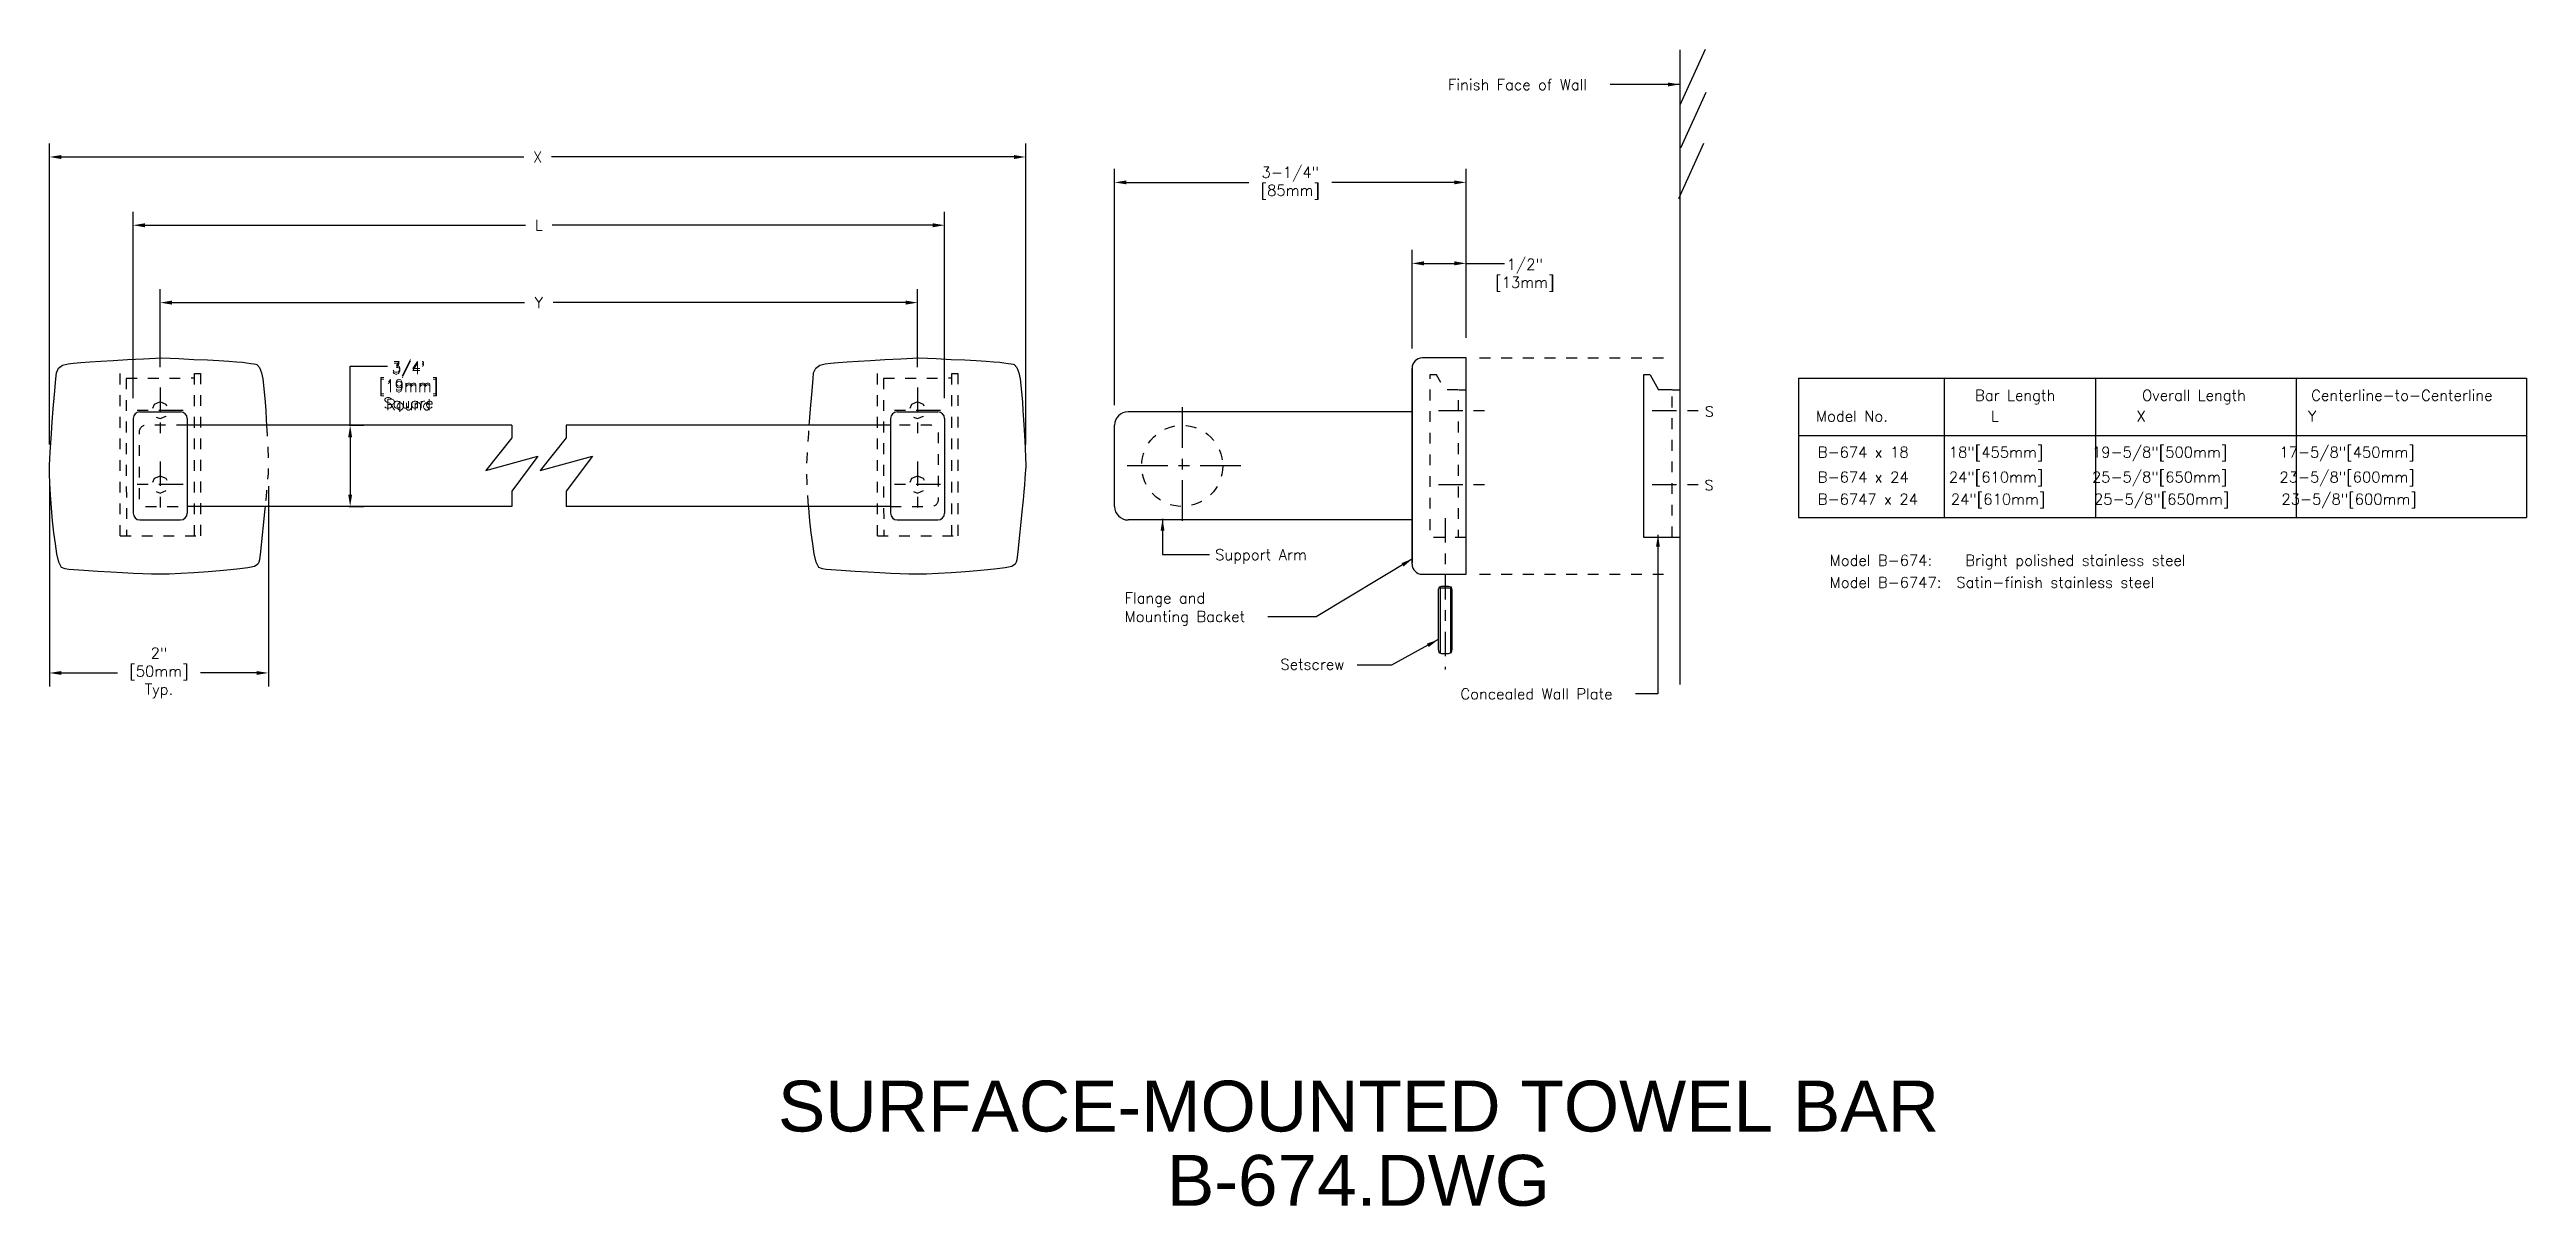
# Model space of a CAD drawing. Extents: x -7 to 15.9, y -9 to 1.7.
import ezdxf
from ezdxf.enums import TextEntityAlignment as Align

# ---------------------------------------------------------------- set-up
doc = ezdxf.new("R2010")
doc.units = 0
doc.header["$MEASUREMENT"] = 0
doc.header["$PDMODE"] = 35
doc.header["$PDSIZE"] = 0.000315
for name, pattern in [('CENTER2', [1.125, 0.75, -0.125, 0.125, -0.125]), ('DOT', [0.25, 0, -0.25]), ('HIDDEN2', [0.1875, 0.125, -0.0625])]:
    doc.linetypes.add(name, pattern=pattern)
doc.layers.get('0').update_dxf_attribs({"linetype": 'CONTINUOUS'})
doc.layers.get('DEFPOINTS').update_dxf_attribs({"linetype": 'CONTINUOUS'})
for name, color, linetype in [('DETAIL', 4, 'CONTINUOUS'), ('DIM', 1, 'CONTINUOUS'), ('TEXT', 2, 'CONTINUOUS')]:
    doc.layers.add(name, color=color, linetype=linetype)
doc.styles.add('ARIAL_5', font='arial.ttf', dxfattribs={"height": 5})
doc.styles.add('DIM_S_5', font='simplex.shx', dxfattribs={"height": 0.1})
doc.dimstyles.new('DIM_S_7', dxfattribs={"dimtxt": 0.12, "dimasz": 0.109375, "dimexe": 0.125, "dimexo": 0.1875, "dimgap": 0.09375, "dimtad": 1, "dimtih": 1, "dimtoh": 1, "dimdec": 4, "dimrnd": 0.0625, "dimzin": 0, "dimtxsty": 'DIM_S_5', "dimcen": 0.09375, "dimaunit": 1, "dimazin": 3, "dimtfac": 1, "dimtdec": 4, "dimtofl": 0, "dimtmove": 0, "dimatfit": 3, "dimtolj": 1, "dimtzin": 0})

# ---------------------------------------------------------------- blocks, each defined once
blk = doc.blocks.new('TBLK_TX')
blk = doc.blocks.new('*D1')
at = {"color": 0, "linetype": 'BYBLOCK'}
for p, q in [((-6.996, -2.319), (-6.996, -4.179)), ((-4.973, -2.327), (-4.973, -4.179)), ((-6.886, -4.054), (-6.368, -4.054)), ((-5.082, -4.054), (-5.6, -4.054))]:
    blk.add_line(p, q, dxfattribs=at)
for points in [[(-6.886, -4.036), (-6.886, -4.072), (-6.996, -4.054)], [(-5.082, -4.036), (-5.082, -4.072), (-4.973, -4.054)]]:
    blk.add_solid(points, dxfattribs=at)
at = {"layer": 'DEFPOINTS', "color": 0, "linetype": 'BYBLOCK'}
for p in [(-6.996, -2.131), (-4.973, -2.139), (-4.973, -4.054)]:
    blk.add_point(p, dxfattribs=at)
at = {"color": 0, "linetype": 'BYBLOCK', "insert": (-5.984, -4.054), "char_height": 0.1, "attachment_point": 5, "style": 'DIM_S_5'}
blk.add_mtext('\\A1;2"\\P[50mm]\\PTyp.', dxfattribs=at)
blk = doc.blocks.new('*D2')
at = {"color": 0, "linetype": 'BYBLOCK'}
for p, q in [((-6.996, -1.942), (-6.996, 0.842)), ((-6.886, 0.717), (-2.611, 0.717)), ((1.918, 0.717), (-2.357, 0.717)), ((2.027, -1.942), (2.027, 0.842))]:
    blk.add_line(p, q, dxfattribs=at)
for points in [[(-6.886, 0.735), (-6.886, 0.698), (-6.996, 0.717)], [(1.918, 0.735), (1.918, 0.698), (2.027, 0.717)]]:
    blk.add_solid(points, dxfattribs=at)
at = {"layer": 'DEFPOINTS', "color": 0, "linetype": 'BYBLOCK'}
for p in [(2.027, 0.717), (-6.996, -2.13), (2.027, -2.13)]:
    blk.add_point(p, dxfattribs=at)
at = {"color": 0, "linetype": 'BYBLOCK', "insert": (-2.484, 0.717), "char_height": 0.1, "attachment_point": 5, "style": 'DIM_S_5'}
blk.add_mtext('\\A1;X', dxfattribs=at)
blk = doc.blocks.new('*D3')
at = {"color": 0, "linetype": 'BYBLOCK'}
for p, q in [((-5.973, -1.226), (-5.973, -0.505)), ((-5.863, -0.63), (-2.605, -0.63)), ((0.918, -0.63), (-2.341, -0.63)), ((1.027, -1.226), (1.027, -0.505))]:
    blk.add_line(p, q, dxfattribs=at)
for points in [[(-5.863, -0.611), (-5.863, -0.648), (-5.973, -0.63)], [(0.918, -0.611), (0.918, -0.648), (1.027, -0.63)]]:
    blk.add_solid(points, dxfattribs=at)
at = {"layer": 'DEFPOINTS', "color": 0, "linetype": 'BYBLOCK'}
for p in [(1.027, -0.63), (-5.973, -1.413), (1.027, -1.413)]:
    blk.add_point(p, dxfattribs=at)
at = {"color": 0, "linetype": 'BYBLOCK', "insert": (-2.473, -0.63), "char_height": 0.1, "attachment_point": 5, "style": 'DIM_S_5'}
blk.add_mtext('\\A1;Y', dxfattribs=at)
blk = doc.blocks.new('*D4')
at = {"color": 0, "linetype": 'BYBLOCK'}
for p, q in [((-6.223, -1.514), (-6.223, 0.211)), ((-6.113, 0.086), (-2.595, 0.086)), ((1.168, 0.086), (-2.35, 0.086)), ((1.277, -1.514), (1.277, 0.211))]:
    blk.add_line(p, q, dxfattribs=at)
for points in [[(-6.113, 0.104), (-6.113, 0.067), (-6.223, 0.086)], [(1.168, 0.104), (1.168, 0.067), (1.277, 0.086)]]:
    blk.add_solid(points, dxfattribs=at)
at = {"layer": 'DEFPOINTS', "color": 0, "linetype": 'BYBLOCK'}
for p in [(1.277, 0.086), (-6.223, -1.702), (1.277, -1.702)]:
    blk.add_point(p, dxfattribs=at)
at = {"color": 0, "linetype": 'BYBLOCK', "insert": (-2.473, 0.086), "char_height": 0.1, "attachment_point": 5, "style": 'DIM_S_5'}
blk.add_mtext('\\A1;L', dxfattribs=at)
blk = doc.blocks.new('*D5')
at = {"color": 0, "linetype": 'BYBLOCK'}
for p, q in [((5.598, -1.054), (5.598, -0.142)), ((6.098, -0.954), (6.098, -0.142)), ((5.708, -0.267), (5.989, -0.267))]:
    blk.add_line(p, q, dxfattribs=at)
for points in [[(5.708, -0.248), (5.708, -0.285), (5.598, -0.267)], [(5.989, -0.248), (5.989, -0.285), (6.098, -0.267)]]:
    blk.add_solid(points, dxfattribs=at)
at = {"layer": 'DEFPOINTS', "color": 0, "linetype": 'BYBLOCK'}
for p in [(6.098, -0.267), (6.098, -1.141), (5.598, -1.242)]:
    blk.add_point(p, dxfattribs=at)
at = {"color": 0, "linetype": 'BYBLOCK', "insert": (6.641, -0.376), "char_height": 0.1, "attachment_point": 5, "style": 'DIM_S_5'}
blk.add_mtext('\\A1;1/2"\\P[13mm]', dxfattribs=at)
blk = doc.blocks.new('*D6')
at = {"color": 0, "linetype": 'BYBLOCK'}
for p, q in [((2.848, -1.577), (2.848, 0.607)), ((2.958, 0.482), (4.089, 0.482)), ((5.989, 0.482), (4.857, 0.482)), ((6.098, -0.954), (6.098, 0.607))]:
    blk.add_line(p, q, dxfattribs=at)
for points in [[(2.958, 0.5), (2.958, 0.464), (2.848, 0.482)], [(5.989, 0.5), (5.989, 0.464), (6.098, 0.482)]]:
    blk.add_solid(points, dxfattribs=at)
at = {"layer": 'DEFPOINTS', "color": 0, "linetype": 'BYBLOCK'}
for p in [(6.098, 0.482), (6.098, -1.141), (2.848, -1.764)]:
    blk.add_point(p, dxfattribs=at)
at = {"color": 0, "linetype": 'BYBLOCK', "insert": (4.473, 0.475), "char_height": 0.1, "attachment_point": 5, "style": 'DIM_S_5'}
blk.add_mtext('\\A1;3-1/4"\\P[85mm]', dxfattribs=at)
blk = doc.blocks.new('*D7')
at = {"color": 0, "linetype": 'BYBLOCK'}
for p, q in [((-4.226, -1.764), (-4.092, -1.764)), ((-4.226, -1.764), (-4.092, -1.764)), ((-4.217, -1.874), (-4.217, -2.405)), ((-4.217, -1.874), (-4.217, -2.405)), ((-4.226, -2.514), (-4.092, -2.514)), ((-4.226, -2.514), (-4.092, -2.514))]:
    blk.add_line(p, q, dxfattribs=at)
for points in [[(-4.235, -1.874), (-4.199, -1.874), (-4.217, -1.764)], [(-4.235, -1.874), (-4.199, -1.874), (-4.217, -1.764)], [(-4.235, -2.405), (-4.199, -2.405), (-4.217, -2.514)], [(-4.235, -2.405), (-4.199, -2.405), (-4.217, -2.514)]]:
    blk.add_solid(points, dxfattribs=at)
at = {"layer": 'DEFPOINTS', "color": 0, "linetype": 'BYBLOCK'}
for p in [(-4.414, -1.764), (-4.414, -1.764), (-4.414, -2.514), (-4.414, -2.514), (-4.217, -2.514), (-4.217, -2.514)]:
    blk.add_point(p, dxfattribs=at)
at = {"color": 0, "linetype": 'BYBLOCK', "insert": (-3.677, -1.407), "char_height": 0.1, "attachment_point": 5, "style": 'DIM_S_5'}
for s in ["\\A1;3/4'\\P[19mm]\\PSquare", "\\A1;3/4'\\P[19mm]\\PRound"]:
    blk.add_mtext(s, dxfattribs=at)

msp = doc.modelspace()

# ---------------------------------------------------------------- linework, layer by layer
at = {"layer": 'DETAIL', "linetype": 'CONTINUOUS'}
for p, q in [((8.07364, -0.42684), (8.07364, -3.79752)), ((6.09822, -1.14133), (5.69197, -1.14133)), ((6.09822, -3.14133), (6.09822, -1.14133)), ((5.59822, -3.04758), (5.59822, -1.23508)), ((5.59822, -1.24161), (5.59822, -3.03687)), ((7.73798, -1.29605), (7.73798, -2.79871)), ((7.80074, -1.29605), (7.87587, -1.43485)), ((8.004, -1.43485), (7.87587, -1.43485)), ((-6.22273, -1.70174), (-6.22273, -2.57674)), ((-6.16023, -1.63924), (-5.78523, -1.63924)), ((-5.72273, -1.70174), (-5.72273, -2.57674)), ((-2.72293, -1.76424), (-5.72273, -1.76424)), ((0.77727, -1.70174), (0.77727, -2.57674)), ((0.83977, -1.63924), (1.21477, -1.63924)), ((1.27727, -1.70174), (1.27727, -2.57674)), ((2.84822, -2.51424), (2.84822, -1.76424)), ((5.59822, -1.63924), (2.97322, -1.63924)), ((-2.72293, -2.51424), (-5.72273, -2.51424)), ((0.77727, -2.51424), (-2.21885, -2.51424)), ((5.59822, -2.63924), (2.97322, -2.63924)), ((7.73798, -2.79871), (8.004, -2.79871)), ((5.69197, -3.14133), (6.09822, -3.14133))]:
    msp.add_line(p, q, dxfattribs=at)
at = {"layer": 'DETAIL', "linetype": 'DOT', "ltscale": 0.2}
for p, q in [((6.22322, -1.14133), (7.94224, -1.14133)), ((6.22322, -3.14133), (7.94864, -3.14133))]:
    msp.add_line(p, q, dxfattribs=at)
at = {"layer": 'DETAIL', "linetype": 'CENTER2', "ltscale": 0.3}
for p, q in [((-5.97273, -1.41338), (-5.97273, -1.83724)), ((1.02727, -1.41338), (1.02727, -1.83724)), ((-5.7601, -1.62601), (-6.18535, -1.62601)), ((1.2399, -1.62601), (0.81465, -1.62601)), ((5.84248, -1.62601), (6.28572, -1.62601)), ((7.81789, -1.62601), (8.26114, -1.62601)), ((-5.97273, -2.10001), (-5.97273, -2.52526)), ((1.02727, -2.10001), (1.02727, -2.52526)), ((-5.7601, -2.31264), (-6.18535, -2.31264)), ((1.2399, -2.31264), (0.81465, -2.31264)), ((5.84248, -2.31264), (6.28572, -2.31264)), ((7.81789, -2.31264), (8.26114, -2.31264))]:
    msp.add_line(p, q, dxfattribs=at)
at = {"layer": 'DETAIL', "linetype": 'CENTER2', "ltscale": 0.5}
for p, q in [((3.47322, -1.59757), (3.47322, -2.68091)), ((4.01489, -2.13924), (2.93156, -2.13924))]:
    msp.add_line(p, q, dxfattribs=at)
at = {"layer": 'DETAIL', "linetype": 'HIDDEN2', "ltscale": 0.5}
for p, q in [((8.004, -2.79871), (8.004, -1.43485)), ((-6.3425, -2.78601), (-5.59877, -2.78601)), ((0.6575, -2.78601), (1.40123, -2.78601))]:
    msp.add_line(p, q, dxfattribs=at)
at = {"layer": 'DETAIL', "linetype": 'CONTINUOUS', "ltscale": 0.25}
for p, q in [((-6.16023, -2.63924), (-5.78523, -2.63924)), ((0.83977, -2.63924), (1.21477, -2.63924))]:
    msp.add_line(p, q, dxfattribs=at)
at = {"layer": 'DETAIL', "linetype": 'CONTINUOUS'}
for points in [[(8.30902, 1.71055), (8.07364, 1.19607)], [(8.07364, 1.70718), (8.07364, -4.1605)], [(8.31238, 1.31376), (8.08036, 0.79929)], [(8.29221, 0.843), (8.06019, 0.32853)], [(-5.00362, -2.51424), (-5.00599, -2.53625), (-5.04465, -2.93005), (-5.05544, -3.00647), (-5.06173, -3.03074), (-5.06892, -3.04693), (-5.10039, -3.0685), (-5.16153, -3.08289), (-5.23705, -3.09188), (-5.32426, -3.10087), (-5.42046, -3.10986), (-5.52835, -3.11885), (-5.66231, -3.12784), (-5.78278, -3.13503), (-5.88977, -3.13953), (-5.98418, -3.14133), (-6.0534, -3.14043), (-6.13342, -3.13773), (-6.22243, -3.13413), (-6.32223, -3.12964), (-6.43011, -3.12335), (-6.54879, -3.11525), (-6.67736, -3.10626), (-6.81582, -3.09637), (-6.85037, -3.0908), (-6.88414, -3.07839), (-6.90842, -3.02894), (-6.9282, -2.95252), (-6.94168, -2.86082), (-6.95517, -2.75922), (-6.96686, -2.64774), (-6.97855, -2.52636), (-6.98664, -2.40679), (-6.99293, -2.3016), (-6.99563, -2.20899), (-6.99563, -2.12987), (-6.99293, -2.07593), (-6.98934, -2.0103), (-6.98484, -1.93028), (-6.97855, -1.83858), (-6.97046, -1.73159), (-6.96057, -1.61291), (-6.94888, -1.47985), (-6.93719, -1.3342), (-6.93269, -1.27756), (-6.91291, -1.2362), (-6.87605, -1.20743), (-6.82481, -1.19484), (-6.77356, -1.18855), (-6.70613, -1.18316), (-6.62252, -1.17686), (-6.52272, -1.17147), (-6.40674, -1.16338), (-6.27458, -1.15618), (-6.12623, -1.14809), (-5.9617, -1.1409), (-5.80167, -1.14719), (-5.66051, -1.15438), (-5.53554, -1.15978), (-5.42945, -1.16607), (-5.33864, -1.17057), (-5.26672, -1.17596), (-5.21188, -1.18046), (-5.17501, -1.18585), (-5.13635, -1.19125), (-5.10758, -1.19574), (-5.0887, -1.19934), (-5.07971, -1.20293)], [(0.02708, -1.76424), (0.02954, -1.73159), (0.03943, -1.61291), (0.05112, -1.47985), (0.06281, -1.3342), (0.06731, -1.27756), (0.08709, -1.2362), (0.12395, -1.20743), (0.17519, -1.19484), (0.22644, -1.18855), (0.29387, -1.18316), (0.37748, -1.17686), (0.47728, -1.17147), (0.59326, -1.16338), (0.72542, -1.15618), (0.87377, -1.14809), (1.0383, -1.1409), (1.19833, -1.14719), (1.33949, -1.15438), (1.46446, -1.15978), (1.57055, -1.16607), (1.66136, -1.17057), (1.73328, -1.17596), (1.78812, -1.18046), (1.82499, -1.18585), (1.86365, -1.19125), (1.89242, -1.19574), (1.9113, -1.19934), (1.92029, -1.20293)], [(-5.07971, -1.20293), (-5.05544, -1.22811), (-5.03566, -1.28025), (-5.02487, -1.3342), (-5.01408, -1.42411), (-5.00329, -1.54998), (-4.9979, -1.6264), (-4.9925, -1.71271), (-4.98924, -1.76424)], [(1.92029, -1.20293), (1.94456, -1.22811), (1.96434, -1.28025), (1.97513, -1.3342), (1.98592, -1.42411), (1.99671, -1.54998), (2.0021, -1.6264), (2.0075, -1.71271), (2.01649, -1.85476), (2.02278, -1.97254), (2.02638, -2.06334), (2.02728, -2.12987), (2.02728, -2.14876), (2.02548, -2.17663), (2.02368, -2.21349), (2.01918, -2.26024), (2.01559, -2.31508), (2.00929, -2.37982), (2.003, -2.45264), (1.99401, -2.53625), (1.95535, -2.93005), (1.94456, -3.00647), (1.93827, -3.03074), (1.93108, -3.04693), (1.89961, -3.0685), (1.83847, -3.08289), (1.76295, -3.09188), (1.67574, -3.10087), (1.57954, -3.10986), (1.47165, -3.11885), (1.33769, -3.12784), (1.21722, -3.13503), (1.11023, -3.13953), (1.01582, -3.14133), (0.9466, -3.14043), (0.86658, -3.13773), (0.77757, -3.13413), (0.67777, -3.12964), (0.56989, -3.12335), (0.45121, -3.11525), (0.32264, -3.10626), (0.18418, -3.09637), (0.14963, -3.0908), (0.11586, -3.07839), (0.09158, -3.02894), (0.0718, -2.95252), (0.05832, -2.86082), (0.04483, -2.75922), (0.03314, -2.64774), (0.02145, -2.52636), (0.02063, -2.51424)], [(7.80074, -1.29605), (7.73798, -1.29605)], [(8.00539, -1.43485), (8.07364, -1.43485)], [(-2.72293, -1.76424), (-2.72293, -1.87959), (-2.96334, -2.18191), (-2.48253, -2.04986), (-2.72293, -2.37304), (-2.72293, -2.51424)], [(-2.21885, -1.76424), (-2.21885, -1.87959), (-2.45926, -2.18191), (-1.97845, -2.04986), (-2.21885, -2.37304), (-2.21885, -2.51424)], [(8.004, -2.79871), (8.07364, -2.79871)], [(5.97009, -3.83353), (5.97009, -3.28618), (5.96173, -3.26111), (5.93527, -3.25414), (5.86842, -3.25414), (5.84753, -3.26111), (5.83917, -3.28618), (5.83917, -3.83353), (5.84474, -3.86417), (5.86842, -3.87532), (5.93527, -3.87532), (5.96173, -3.86557), (5.97009, -3.83353)], [(5.95616, -3.86557), (5.95616, -3.27086), (5.85728, -3.27086), (5.85728, -3.87114)]]:
    msp.add_lwpolyline(points, dxfattribs=at)
at = {"layer": 'DETAIL', "linetype": 'HIDDEN2', "ltscale": 0.5, "flags": 128}
for points in [[(-6.3425, -2.78601), (-6.3425, -1.286), (-6.28679, -1.286), (-6.2854, -2.78601)], [(0.6575, -2.78601), (0.6575, -1.286), (0.71321, -1.286), (0.7146, -2.78601)], [(-5.97273, -1.54801), (-6.02844, -1.5703), (-6.05072, -1.62601), (-6.02844, -1.68033), (-5.97273, -1.70261), (-5.91702, -1.68033), (-5.89473, -1.62601), (-5.91702, -1.5703), (-5.97273, -1.54801)], [(1.02727, -1.54801), (0.97156, -1.5703), (0.94928, -1.62601), (0.97156, -1.68033), (1.02727, -1.70261), (1.08298, -1.68033), (1.10527, -1.62601), (1.08298, -1.5703), (1.02727, -1.54801)], [(-4.98924, -1.76424), (-4.98351, -1.85476), (-4.97722, -1.97254), (-4.97362, -2.06334), (-4.97272, -2.12987), (-4.97272, -2.14876), (-4.97452, -2.17663), (-4.97632, -2.21349), (-4.98082, -2.26024), (-4.98441, -2.31508), (-4.99071, -2.37982), (-4.997, -2.45264), (-5.00362, -2.51424)], [(0.02063, -2.51424), (0.01336, -2.40679), (0.00707, -2.3016), (0.00437, -2.20899), (0.00437, -2.12987), (0.00707, -2.07593), (0.01066, -2.0103), (0.01516, -1.93028), (0.02145, -1.83858), (0.02708, -1.76424)], [(-5.97273, -2.23464), (-6.02844, -2.25693), (-6.05072, -2.31264), (-6.02844, -2.36835), (-5.97273, -2.39063), (-5.91702, -2.36835), (-5.89473, -2.31264), (-5.91702, -2.25693), (-5.97273, -2.23464)], [(1.02727, -2.23464), (0.97156, -2.25693), (0.94928, -2.31264), (0.97156, -2.36835), (1.02727, -2.39063), (1.08298, -2.36835), (1.10527, -2.31264), (1.08298, -2.25693), (1.02727, -2.23464)]]:
    msp.add_lwpolyline(points, dxfattribs=at)
at = {"layer": 'DETAIL', "linetype": 'HIDDEN2', "ltscale": 0.5}
for points in [[(-6.28675, -1.32789), (-5.6558, -1.32634)], [(-5.65587, -2.78601), (-5.65587, -1.28474), (-5.60016, -1.28474), (-5.59877, -2.78601)], [(0.71325, -1.32789), (1.3442, -1.32634)], [(1.34413, -2.78601), (1.34413, -1.28474), (1.39984, -1.28474), (1.40123, -2.78601)]]:
    msp.add_lwpolyline(points, dxfattribs=at)
at = {"layer": 'DETAIL', "linetype": 'HIDDEN2', "ltscale": 0.5, "flags": 128}
msp.add_lwpolyline([(5.82532, -1.29605), (5.76257, -1.29605), (5.76257, -2.79871), (6.02858, -2.79871), (6.02858, -1.43485), (5.90045, -1.43485)], close=True, dxfattribs=at)
at = {"layer": 'DETAIL', "linetype": 'CONTINUOUS', "ltscale": 0.5}
for points in [[(6.02998, -1.43485), (6.09822, -1.43485)], [(6.02858, -2.79871), (6.09822, -2.79871)]]:
    msp.add_lwpolyline(points, dxfattribs=at)
at = {"layer": 'DETAIL', "linetype": 'HIDDEN2', "ltscale": 0.5, "flags": 128}
for points in [[(-5.72273, -1.76424), (-6.10452, -1.76424, 0.41421356), (-6.16702, -1.82674), (-6.16702, -2.45174, 0.41421356), (-6.10452, -2.51424), (-5.72273, -2.51424)], [(0.77727, -2.51424), (1.15767, -2.51424, 0.41421356), (1.22017, -2.45174), (1.22017, -1.82674, 0.41421356), (1.15767, -1.76424), (0.77727, -1.76424)]]:
    msp.add_lwpolyline(points, format="xyb", dxfattribs=at)
at = {"layer": 'DETAIL', "linetype": 'CONTINUOUS', "flags": 128}
msp.add_lwpolyline([(0.77727, -1.76424), (-2.21885, -1.76424)], dxfattribs=at)
at = {"layer": 'DETAIL', "linetype": 'CENTER2', "ltscale": 0.3}
msp.add_lwpolyline([(5.90324, -2.62322), (5.90324, -4.02156)], dxfattribs=at)
at = {"layer": 'DETAIL', "linetype": 'HIDDEN2', "ltscale": 0.5}
msp.add_circle((3.47322, -2.13924), 0.375, dxfattribs=at)
at = {"layer": 'DETAIL', "linetype": 'CONTINUOUS'}
for centre, radius, start, end in [((5.69197, -1.23508), 0.09375, 90, 180), ((-6.16023, -1.70174), 0.0625, 90, 180), ((-5.78523, -1.70174), 0.0625, 0, 90), ((0.83977, -1.70174), 0.0625, 90, 180), ((1.21477, -1.70174), 0.0625, 0, 90), ((2.97322, -1.76424), 0.125, 90, 180), ((2.97322, -2.51424), 0.125, 180, 270), ((-5.78523, -2.57674), 0.0625, 270, 0), ((1.21477, -2.57674), 0.0625, 270, 0), ((5.69197, -3.04758), 0.09375, 180, 270)]:
    msp.add_arc(centre, radius, start, end, dxfattribs=at)
at = {"layer": 'DETAIL', "linetype": 'CONTINUOUS', "ltscale": 0.25}
for centre in [(-6.16023, -2.57674), (0.83977, -2.57674)]:
    msp.add_arc(centre, 0.0625, 180, 270, dxfattribs=at)
at = {"layer": 'DIM', "linetype": 'CONTINUOUS'}
for p, q in [((6.09822, -0.26667), (6.45133, -0.26667)), ((-4.21724, -1.76424), (-4.21724, -1.21653)), ((-4.21724, -1.21653), (-3.87092, -1.21653)), ((9.17149, -1.3276), (15.89905, -1.3276)), ((9.17149, -1.3276), (9.17149, -2.61743)), ((10.52128, -2.61743), (10.52128, -1.3276)), ((11.91927, -2.61743), (11.91927, -1.3276)), ((13.7705, -1.3276), (13.7705, -2.61743)), ((15.89905, -1.3276), (15.89905, -2.61743)), ((9.17149, -1.85766), (15.89905, -1.85766)), ((9.17149, -2.61743), (15.89905, -2.61743))]:
    msp.add_line(p, q, dxfattribs=at)

# ---------------------------------------------------------------- block references
at = {"layer": 'TEXT', "linetype": 'CONTINUOUS'}
ref = msp.add_blockref('TBLK_TX', (5.10327, -8.29374), dxfattribs=dict(at, xscale=0.09408000000000001, yscale=0.09408000000000001, zscale=0.09408000000000001))
ref.add_attrib('TITLE', 'SURFACE-MOUNTED TOWEL BAR', dxfattribs={"layer": '0', "height": 0.4704, "style": 'ARIAL_5'}).set_placement((5.10327, -8.29374), align=Align.CENTER)
ref.add_attrib('DWG_NAME', 'B-674.DWG', dxfattribs={"layer": '0', "height": 0.4704, "style": 'ARIAL_5'}).set_placement((5.10327, -8.98029), align=Align.CENTER)

# ---------------------------------------------------------------- texts
at = {"layer": 'DIM', "linetype": 'CONTINUOUS', "style": 'DIM_S_5'}
for s, height, p in [('Finish Face of Wall', 0.1, (5.93114, 1.33531)), ('S', 0.09375, (8.30595, -1.68344)), ('Bar Length', 0.1, (10.80269, -1.53641)), ('Overall Length', 0.1, (12.34613, -1.53641)), ('Centerline-to-Centerline', 0.1, (13.90938, -1.53641)), ('Model No.            L                 X                    Y', 0.1, (9.33218, -1.72916)), ('B-674 x 18    18"[455mm]     19-5/8"[500mm]     17-5/8"[450mm]', 0.1, (9.3487, -2.06289)), ('S', 0.09375, (8.3033, -2.36409)), ('B-674 x 24    24"[610mm]     25-5/8"[650mm]     23-5/8"[600mm]', 0.1, (9.3487, -2.29299)), ('B-6747 x 24   24"[610mm]     25-5/8"[650mm]     23-5/8"[600mm]', 0.1, (9.3487, -2.49749)), ('Support Arm', 0.1, (3.77824, -3.0103)), ('Model B-674:   Bright polished stainless steel', 0.1, (9.45874, -3.06238)), ('Model B-6747:  Satin-finish stainless steel', 0.1, (9.45874, -3.26688)), ('Flange and', 0.1, (2.94142, -3.41069)), ('Mounting Backet', 0.1, (2.94142, -3.58212)), ('Setscrew', 0.1, (4.38154, -4.02413)), ('Concealed Wall Plate', 0.1, (6.04563, -4.29725))]:
    msp.add_text(s, height=height, dxfattribs=at).set_placement(p)

# ---------------------------------------------------------------- dimensions: what is measured, and where the dimension line sits
at = {"layer": 'DIM', "linetype": 'CONTINUOUS'}
for base, p1, p2, text, picture, middle in [((2.02728, 0.71667), (-6.99563, -2.12987), (2.02728, -2.12987), 'X', '*D2', (-2.48418, 0.71667)), ((6.09822, 0.48204), (2.84822, -1.76424), (6.09822, -1.14133), '3-1/4"\\P[85mm]', '*D6', (4.47322, 0.47546)), ((1.27727, 0.08562), (-6.22273, -1.70174), (1.27727, -1.70174), 'L', '*D4', (-2.47273, 0.08562)), ((6.09822, -0.26667), (5.59822, -1.24161), (6.09822, -1.14133), '1/2"\\P[13mm]', '*D5', (6.64149, -0.37603)), ((1.02727, -0.62957), (-5.97273, -1.41338), (1.02727, -1.41338), 'Y', '*D3', (-2.47273, -0.62957)), ((-4.97272, -4.05406), (-6.99563, -2.13138), (-4.97272, -2.13924), '2"\\P[50mm]\\PTyp.', '*D1', (-5.98418, -4.05406))]:
    dim = msp.add_linear_dim(base=base, p1=p1, p2=p2, text=text, dimstyle='DIM_S_7', override={"dimpost": '\\X'}, dxfattribs=at)
    dim.commit()
    dim.dimension.update_dxf_attribs({"geometry": picture, "text_midpoint": middle, "dimtype": 160})
dim = msp.add_linear_dim(base=(-4.21724, -2.51424), p1=(-4.41372, -1.76424), p2=(-4.41372, -2.51424), angle=90, text="3/4'\\P[19mm]\\PRound", dimstyle='DIM_S_7', override={"dimpost": '\\X'}, dxfattribs=at)
dim.commit()
dim.dimension.update_dxf_attribs({"geometry": '*D7', "text_midpoint": (-3.67699, -1.40736), "dimtype": 160})

# ---------------------------------------------------------------- leaders
for points in [[(8.07312, 1.38755), (7.42954, 1.38755)], [(3.29228, -2.62987), (3.29228, -2.9581), (3.72571, -2.9581)], [(7.87118, -2.77685), (7.87118, -4.24639), (7.66459, -4.24639)], [(5.60389, -2.99748), (4.71077, -3.53577), (4.26421, -3.53577)], [(5.84031, -3.74583), (5.40688, -3.98215), (5.09166, -3.98215)]]:
    msp.add_leader(points, dimstyle='DIM_S_7', dxfattribs=at)

doc.saveas('drawing.dxf')
